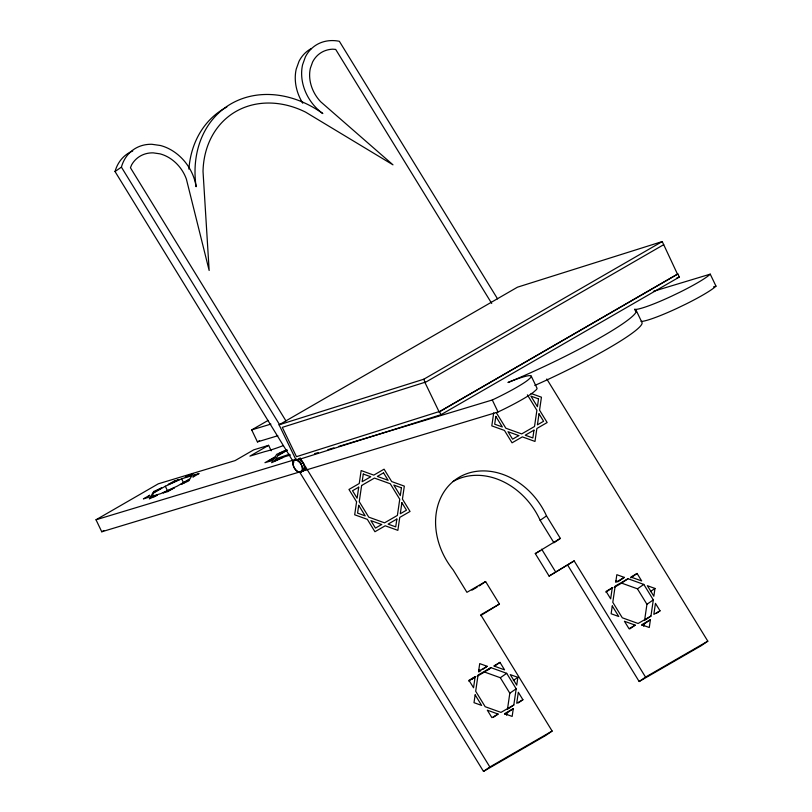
<?xml version="1.0" encoding="UTF-8"?>
<svg xmlns="http://www.w3.org/2000/svg" width="812" height="812" viewBox="0 0 812 812"><rect width="100%" height="100%" fill="white"/><g stroke="black" fill="none" stroke-linecap="round" stroke-linejoin="round"><path stroke-width="1.22" d="M493.696 412.922L491.798 425.874L504.445 430.431L512.057 442.814L522.339 436.876L534.986 441.434L536.874 428.482L547.156 422.544L539.554 410.161L541.442 397.21L531.099 393.485M475.152 676.721L473.538 687.754L468.96 680.294L475.152 676.721L468.778 681.126M506.597 715.26L506.921 713.027L513.296 708.622L512.159 716.417L504.546 713.677L513.296 708.622M507.459 709.383L509.824 693.204L500.324 677.736L484.52 672.042L477.03 676.366M513.823 704.978L516.188 688.799L506.688 673.331L490.895 667.637L478.045 675.056L475.68 691.235L485.18 706.704L500.984 712.398L513.823 704.978L508.363 708.754M517.863 677.36L516.726 685.155L510.251 674.61L517.863 677.36L513.316 680.507M612.268 587.807L610.665 598.84L606.087 591.38L612.268 587.807L605.904 592.212M643.723 626.346L644.048 624.113L650.412 619.708L649.275 627.503L641.663 624.763L650.412 619.708M644.576 620.469L646.941 604.29L637.44 588.822L621.637 583.128L614.146 587.452M650.95 616.064L653.315 599.885L643.814 584.417L628.011 578.723L615.161 586.142L612.796 602.321L622.296 617.79L638.1 623.484L650.95 616.064L645.489 619.84M654.979 588.446L653.843 596.241L647.367 585.696L654.979 588.446L650.432 591.593M152.483 493.635L150.626 496.7L160.837 493.615L177.148 486.185L189.998 478.765L191.855 475.71L181.634 478.796L165.323 486.226L152.483 493.635L154.047 496.914M293.782 462.546L115.03 171.535L121.404 167.13A43.523 35.495 55.3 0 1 151.834 144.282L160.461 145.51A43.523 35.495 55.3 0 1 196.108 186.719A101.013 82.388 55.3 0 1 231.024 103.834A101.013 82.388 55.3 0 1 322.821 113.558A42.945 35.028 55.3 0 1 302.592 64.727L305.393 56.901A42.945 35.028 55.3 0 1 339.355 41.29L497.573 298.897M304.388 467.925L305.637 467.062M453.055 481.506A66.858 54.526 55.3 0 1 540.142 520.309L546.517 515.904L560.331 538.397L554.87 542.172M479.242 585.939L485.606 581.534L499.431 604.037L480.602 615.628M567.781 565.294L639.166 681.522L645.54 677.117L574.155 560.889L549.095 576.084L535.281 553.591L560.331 538.397M549.095 576.084L574.155 560.889M482.653 669.453L487.2 666.307L479.719 663.607L478.603 671.27L487.2 666.307M471.681 679.461L474.411 677.573M484.52 672.042L490.895 667.637M488.327 669.738L490.143 668.479M494.518 666.165L499.979 662.389L504.556 669.849L493.787 665.962L499.979 662.389M618.856 581.169L624.316 577.393L616.836 574.693L615.719 582.356L624.316 577.393M621.637 583.128L628.011 578.723M630.721 577.88L637.095 573.475L641.673 580.935L630.904 577.048L637.095 573.475M500.324 677.736L506.688 673.331M637.44 588.822L643.814 584.417M509.824 693.204L516.188 688.799M646.941 604.29L653.315 599.885M493.534 717.209L498.091 714.063L487.322 710.185L491.899 717.635L498.091 714.063M518.36 702.877L522.908 699.731L518.33 692.281L516.726 703.304L522.908 699.731M629.747 628.924L634.294 625.778M656.39 613.334L660.034 610.817L655.457 603.367L653.843 614.39L660.034 610.817M299.922 472.543L483.495 771.4L489.859 766.995L552.13 731.044L480.745 614.816L499.431 604.037M552.13 731.044L545.765 735.449L483.495 771.4M546.78 378.991L707.81 641.165L701.436 645.57L639.166 681.522M298.684 472.249L101.754 531.779L96.019 519.771L158.289 483.82L235.074 460.617L253.75 449.828L268.61 445.331L271.218 450.792M277.826 435.739L257.434 441.901L251.7 429.893L268.082 420.433M279.084 424.818L517.467 287.184L662.206 241.57L663.698 244.666L424.991 382.584L439.15 411.897L677.847 273.969L679.339 277.065L440.957 414.699L296.218 460.313L279.084 424.818L423.823 379.204L662.206 241.57M101.754 531.779L103.936 530.52M257.434 441.901L259.617 440.642M268.61 445.331L249.934 456.121L264.793 451.624A66.858 7.318 -25.5 0 0 283.276 445.615M287.336 450.224L277.704 455.786L275.847 458.841L289.326 454.273M296.218 460.313L298.42 459.044M296.786 460.221L298.907 459.003M299.06 461.673L301.181 460.445L300.054 458.1M300.775 463.825L302.896 462.596M302.551 468.971L304.662 467.753L305.789 470.097M300.724 472.219L302.846 470.99M439.15 411.897L677.847 273.969M485.606 581.534L466.93 592.324L453.106 569.831A66.858 54.526 55.3 0 1 459.419 477.101A66.858 54.526 55.3 0 1 546.517 515.904M471.975 590.141L477.162 587.137M535.281 553.591L540.467 550.587M478.674 671.95L480.826 670.712L478.694 669.941M641.856 625.382L644.048 624.113M504.739 714.296L506.921 713.027M645.54 677.117L707.81 641.165M286.504 449.858L276.719 454.314L275.227 456.77L264.945 462.698L273.126 460.231L271.644 462.678L284.697 456.73L290.534 454.964M663.698 244.666L677.452 274.091M676.934 277.826L679.339 277.065M425.265 382.188L282.302 427.366L296.451 456.679L439.018 411.623M424.991 382.584L423.823 379.204M653.416 291.325L710.246 274.151L715.981 286.149A42.945 4.699 -25.5 0 1 685.785 304.124L677.137 308.286A42.945 4.699 -25.5 0 1 641.084 321.43M713.565 286.88L715.981 286.149M251.7 429.893L270.893 424.097M96.019 519.771L296.126 459.287M314.559 453.705L318.192 452.609M327.865 449.686L333.905 447.859M338.746 446.397L492.295 399.981A43.523 4.76 -25.5 0 0 527.698 380.249L530.469 377.813A43.523 4.76 -25.5 0 0 507.967 382.513A101.013 11.053 -25.5 0 0 601.915 336.686A101.013 11.053 -25.5 0 0 634.69 309.352A42.945 4.699 -25.5 0 0 671.402 296.278L680.05 292.117A42.945 4.699 -25.5 0 0 710.246 274.151M299.892 471.884L498.03 411.988A43.523 4.76 -25.5 0 0 533.433 392.257L536.214 389.821A43.523 4.76 -25.5 0 0 537.026 388.248L531.292 376.24M615.811 581.027L617.952 581.798M491.717 303.444L335.691 49.42L332.747 49.177A33.85 27.608 55.3 0 0 312.59 62.027L310.377 68.198A33.85 27.608 55.3 0 0 320.72 101.794L392.978 164.836L305.596 112.127A91.949 74.988 55.3 0 0 203.02 171.352L209.151 270.477L186.384 179.117A34.429 28.085 55.3 0 0 160.005 153.844L153.184 152.859A34.429 28.085 55.3 0 0 131.666 164.775L130.438 167.739L285.936 420.9M527.374 394.855L536.884 410.324L534.519 426.503L521.669 433.923L505.866 428.228L496.365 412.76M540.142 520.309L553.967 542.802M541.655 549.176L555.469 571.678M121.404 167.13L279.632 424.727M300.156 458.141L489.859 766.995M439.546 411.775L440.957 414.699M636.364 310.773L642.099 322.78A101.013 11.053 -25.5 0 1 534.803 385.456M634.69 309.352L635.735 311.534M492.295 399.981L498.03 411.988M181.634 478.796L183.715 483.16M165.323 486.226L167.932 491.676M301.77 471.082A6.689 3.867 60 0 0 304.662 468.433L304.673 467.001A6.689 3.867 60 0 0 301.8 461.003L300.613 459.937A6.689 3.867 60 0 0 299.374 459.216A6.689 3.867 60 0 1 304.439 467.276L304.327 468.636A6.689 3.867 60 0 1 301.15 470.838M295.609 460.363A6.689 3.867 60 0 1 296.228 459.48M302.754 103.215A42.945 35.028 55.3 0 1 296.218 69.132L299.019 61.306A42.945 35.028 55.3 0 1 311.422 48.487M188.902 169.129A101.013 82.388 55.3 0 1 226.832 107.032M115.03 171.535A43.523 35.495 55.3 0 1 132.732 150.971M295.507 459.866A6.689 3.867 60 0 1 296.207 459.105M293.162 462.769L293.162 464.2A6.689 3.867 60 0 0 296.035 470.199L297.222 471.264A6.689 3.867 60 0 0 302.551 469.651L302.551 468.23A6.689 3.867 60 0 0 299.679 462.221L298.491 461.165A6.689 3.867 60 0 0 293.162 462.769M292.97 462.19L292.868 463.55A6.689 3.867 60 0 0 297.811 471.61L299.029 472.056A6.689 3.867 60 0 0 302.216 469.854L302.318 468.494A6.689 3.867 60 0 0 297.365 460.434L296.157 459.988A6.689 3.867 60 0 0 292.97 462.19M356.58 501.836L354.682 514.788L367.328 519.345L374.931 531.728L385.213 525.79L397.86 530.348L399.758 517.396L410.04 511.458L402.437 499.075L404.325 486.124L391.678 481.567L384.076 469.184L373.794 475.121L361.147 470.564L359.249 483.516L348.967 489.453L356.58 501.836M358.721 487.17L357.107 498.192L352.53 490.742L358.721 487.17M358.711 505.318L357.574 513.113L365.187 515.864L358.711 505.318M361.614 485.495L359.249 501.674L368.749 517.142L384.553 522.837L397.393 515.417L399.758 499.238L390.257 483.769L374.454 478.075L361.614 485.495M363.289 474.056L362.162 481.709L370.769 476.745L363.289 474.056M396.865 519.061L395.718 526.866L388.106 524.116L396.865 519.061M401.432 487.799L400.296 495.594L393.82 485.058L401.432 487.799M401.899 502.719L400.286 513.752L406.477 510.18L401.899 502.719M495.838 416.404L494.691 424.199L502.313 426.95L495.838 416.404M475.152 694.879L474.005 702.674L481.617 705.415L475.152 694.879M533.981 430.157L532.845 437.952L525.232 435.202L533.981 430.157M538.549 398.885L537.412 406.68L530.936 396.144L538.549 398.885M539.016 413.805L537.412 424.838L543.593 421.266L539.016 413.805M612.268 605.965L611.131 613.76L618.744 616.501L612.268 605.965M149.591 495.31L148.322 497.391L143.399 498.883L149.591 495.31M150.21 497.391L149.306 498.862L157.163 495.279L150.21 497.391M153.793 491.473L152.9 492.955L161.649 487.9L153.793 491.473M189.561 479.486L188.678 480.927L180.964 484.449L189.561 479.486M193.165 473.538L192.271 475.02L185.309 477.121L193.165 473.538M194.159 475.01L192.891 477.091L199.082 473.518L194.159 475.01M274.811 457.45L273.542 459.541L268.62 461.023L274.811 457.45M275.43 459.531L274.537 461.003L282.393 457.43L275.43 459.531M279.023 453.624L278.12 455.096L286.88 450.041L279.023 453.624M174.407 480.978L168.216 484.551L179.33 479.496L174.407 480.978M174.255 487.85L168.064 491.422L163.141 492.914L174.255 487.85M383.538 472.838L377.357 476.411L388.116 480.288L383.538 472.838M518.777 435.597L512.585 439.17L508.007 431.71L518.777 435.597M381.66 524.511L375.469 528.084L370.891 520.624L381.66 524.511M635.207 625.149L629.016 628.721L624.438 621.271L635.207 625.149"/></g></svg>
